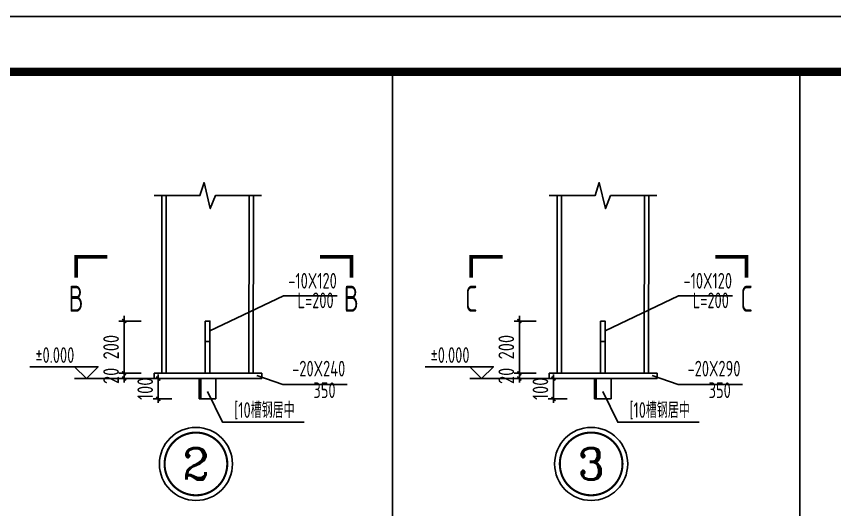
# Model space of a CAD drawing. Extents: x 180850 to 1399066, y 113487 to 334416.
# Drawn here: x 1345252 to 1360914, y 189428 to 198864 of the extents above; entities that cross this region are included whole.
import ezdxf
from ezdxf.enums import TextEntityAlignment as Align

# ---------------------------------------------------------------- set-up
doc = ezdxf.new("R2010")
doc.units = 0
doc.header["$LTSCALE"] = 1000
doc.linetypes.add('ACAD_ISO02W100', pattern=[15, 12, -3])
for name, color, linetype in [('AXIS', 3, 'Continuous'), ('GZ', 50, 'Continuous'), ('PUB_TEXT', 7, 'Continuous'), ('PUB_TITLE', 4, 'Continuous'), ('TEXT', 7, 'Continuous'), ('TG', 110, 'Continuous'), ('THIN', 7, 'Continuous'), ('YCX', 90, 'Continuous'), ('引出线', 3, 'Continuous'), ('引线', 3, 'Continuous'), ('虚线', 4, 'ACAD_ISO02W100')]:
    doc.layers.add(name, color=color, linetype=linetype)
doc.styles.add('COMPLEX', font='COMPLEX')
doc.styles.add('TSSD_Dimension', font='Tssdeng.shx', dxfattribs={"width": 0.8, "bigfont": 'hztxt.shx'})
doc.styles.add('TSSD_Norm', font='tssdeng.shx', dxfattribs={"bigfont": 'hztxt.shx'})
doc.styles.add('TSSD_Num', font='Tssdeng.shx', dxfattribs={"width": 0.7, "bigfont": 'hztxt.shx'})
doc.dimstyles.new('TSSD_20_100', dxfattribs={"dimtxt": 300, "dimasz": 75, "dimexe": 100, "dimexo": 250, "dimgap": 100, "dimtad": 1, "dimdec": 0, "dimlfac": 0.2, "dimzin": 0, "dimdsep": 46, "dimtxsty": 'TSSD_Dimension', "dimblk": 'ARCHTICK', "dimcen": 0, "dimdle": 100, "dimclrt": 7, "dimadec": 0, "dimazin": 0, "dimtfac": 1, "dimtdec": 0, "dimtix": 1, "dimtmove": 2, "dimatfit": 3, "dimfxl": 1, "dimtolj": 1, "dimtzin": 0, "dimarcsym": 0})

# ---------------------------------------------------------------- blocks, each defined once
blk = doc.blocks.new('_ArchTick')
at = {"color": 0, "linetype": 'ByBlock', "const_width": 0.4}
blk.add_lwpolyline([(-0.5, -0.5), (0.5, 0.5)], dxfattribs=at)
blk = doc.blocks.new('*D252')
at = {"layer": 'AXIS', "color": 0, "linetype": 'ByBlock', "lineweight": -2, "transparency": 16777216}
for p, q in [((1347315, 191936), (1347315, 193136)), ((1347639, 193036), (1347215, 193036)), ((1347639, 192036), (1347215, 192036))]:
    blk.add_line(p, q, dxfattribs=at)
at = {"layer": 'Defpoints', "color": 0, "linetype": 'ByBlock', "transparency": 16777216}
for p in [(1347315, 193036), (1347889, 193036), (1347889, 192036)]:
    blk.add_point(p, dxfattribs=at)
at = {"layer": 'AXIS', "color": 0, "linetype": 'ByBlock', "lineweight": -2, "transparency": 16777216, "xscale": 75, "yscale": 75, "zscale": 75}
for p, rotation in [((1347315, 193036), 90), ((1347315, 192036), 270)]:
    blk.add_blockref('_ArchTick', p, dxfattribs=dict(at, rotation=rotation))
at = {"layer": 'AXIS', "color": 7, "linetype": 'ByBlock', "transparency": 16777216, "insert": (1347065, 192536), "char_height": 300, "attachment_point": 5, "rotation": 90, "style": 'TSSD_Dimension'}
blk.add_mtext('\\A1;200', dxfattribs=at)
blk = doc.blocks.new('*D253')
at = {"layer": 'AXIS', "color": 0, "linetype": 'ByBlock', "lineweight": -2, "transparency": 16777216}
for p, q in [((1347639, 192036), (1347215, 192036)), ((1347315, 192036), (1347315, 192111)), ((1347315, 191936), (1347315, 192036)), ((1347639, 191936), (1347215, 191936)), ((1347315, 191936), (1347315, 191861))]:
    blk.add_line(p, q, dxfattribs=at)
at = {"layer": 'Defpoints', "color": 0, "linetype": 'ByBlock', "transparency": 16777216}
for p in [(1347315, 192036), (1347889, 192036), (1347889, 191936)]:
    blk.add_point(p, dxfattribs=at)
at = {"layer": 'AXIS', "color": 0, "linetype": 'ByBlock', "lineweight": -2, "transparency": 16777216, "xscale": 75, "yscale": 75, "zscale": 75}
for p, rotation in [((1347315, 192036), 270), ((1347315, 191936), 90)]:
    blk.add_blockref('_ArchTick', p, dxfattribs=dict(at, rotation=rotation))
at = {"layer": 'AXIS', "color": 7, "linetype": 'ByBlock', "transparency": 16777216, "insert": (1347065, 191986), "char_height": 300, "attachment_point": 5, "rotation": 90, "style": 'TSSD_Dimension'}
blk.add_mtext('\\A1;20', dxfattribs=at)
blk = doc.blocks.new('*D254')
at = {"layer": 'AXIS', "color": 0, "linetype": 'ByBlock', "lineweight": -2, "transparency": 16777216}
for p, q in [((1348227, 191936), (1347868, 191936)), ((1347968, 191936), (1347968, 192011)), ((1347968, 191545), (1347968, 191936)), ((1348227, 191545), (1347868, 191545)), ((1347968, 191545), (1347968, 191470))]:
    blk.add_line(p, q, dxfattribs=at)
at = {"layer": 'Defpoints', "color": 0, "linetype": 'ByBlock', "transparency": 16777216}
for p in [(1347968, 191936), (1348477, 191936), (1348477, 191545)]:
    blk.add_point(p, dxfattribs=at)
at = {"layer": 'AXIS', "color": 0, "linetype": 'ByBlock', "lineweight": -2, "transparency": 16777216, "xscale": 75, "yscale": 75, "zscale": 75}
for p, rotation in [((1347968, 191936), 270), ((1347968, 191545), 90)]:
    blk.add_blockref('_ArchTick', p, dxfattribs=dict(at, rotation=rotation))
at = {"layer": 'AXIS', "color": 7, "linetype": 'ByBlock', "transparency": 16777216, "insert": (1347718, 191740), "char_height": 300, "attachment_point": 5, "rotation": 90, "style": 'TSSD_Dimension'}
blk.add_mtext('\\A1;100', dxfattribs=at)
blk = doc.blocks.new('ts_idx2')
at = {"color": 0, "linetype": 'ByBlock', "lineweight": -2, "const_width": 0.0333}
blk.add_lwpolyline([(-0.5, 0, 1), (0.5, 0, 1)], format="xyb", close=True, dxfattribs=at)
at = {"color": 0, "linetype": 'ByBlock', "lineweight": -2}
blk.add_circle((0, 0), 0.583, dxfattribs=at)
at = {"color": 0, "linetype": 'ByBlock', "lineweight": -2, "style": 'TSSD_Num', "width": 0.7}
blk.add_attdef('A', text='', height=0.5, dxfattribs=at).set_placement((0, 0), align=Align.MIDDLE_CENTER)
blk = doc.blocks.new('*D967')
at = {"layer": 'AXIS', "color": 0, "linetype": 'ByBlock', "lineweight": -2, "transparency": 16777216}
for p, q in [((1354880, 191936), (1354880, 193136)), ((1355203, 193036), (1354780, 193036)), ((1355203, 192036), (1354780, 192036))]:
    blk.add_line(p, q, dxfattribs=at)
at = {"layer": 'Defpoints', "color": 0, "linetype": 'ByBlock', "transparency": 16777216}
for p in [(1354880, 193036), (1355453, 193036), (1355453, 192036)]:
    blk.add_point(p, dxfattribs=at)
at = {"layer": 'AXIS', "color": 0, "linetype": 'ByBlock', "lineweight": -2, "transparency": 16777216, "xscale": 75, "yscale": 75, "zscale": 75}
for p, rotation in [((1354880, 193036), 90), ((1354880, 192036), 270)]:
    blk.add_blockref('_ArchTick', p, dxfattribs=dict(at, rotation=rotation))
at = {"layer": 'AXIS', "color": 7, "linetype": 'ByBlock', "transparency": 16777216, "insert": (1354630, 192536), "char_height": 300, "attachment_point": 5, "rotation": 90, "style": 'TSSD_Dimension'}
blk.add_mtext('\\A1;200', dxfattribs=at)
blk = doc.blocks.new('*D968')
at = {"layer": 'AXIS', "color": 0, "linetype": 'ByBlock', "lineweight": -2, "transparency": 16777216}
for p, q in [((1355203, 192036), (1354780, 192036)), ((1354880, 192036), (1354880, 192111)), ((1354880, 191936), (1354880, 192036)), ((1355203, 191936), (1354780, 191936)), ((1354880, 191936), (1354880, 191861))]:
    blk.add_line(p, q, dxfattribs=at)
at = {"layer": 'Defpoints', "color": 0, "linetype": 'ByBlock', "transparency": 16777216}
for p in [(1354880, 192036), (1355453, 192036), (1355453, 191936)]:
    blk.add_point(p, dxfattribs=at)
at = {"layer": 'AXIS', "color": 0, "linetype": 'ByBlock', "lineweight": -2, "transparency": 16777216, "xscale": 75, "yscale": 75, "zscale": 75}
for p, rotation in [((1354880, 192036), 270), ((1354880, 191936), 90)]:
    blk.add_blockref('_ArchTick', p, dxfattribs=dict(at, rotation=rotation))
at = {"layer": 'AXIS', "color": 7, "linetype": 'ByBlock', "transparency": 16777216, "insert": (1354630, 191986), "char_height": 300, "attachment_point": 5, "rotation": 90, "style": 'TSSD_Dimension'}
blk.add_mtext('\\A1;20', dxfattribs=at)
blk = doc.blocks.new('*D969')
at = {"layer": 'AXIS', "color": 0, "linetype": 'ByBlock', "lineweight": -2, "transparency": 16777216}
for p, q in [((1355792, 191936), (1355433, 191936)), ((1355533, 191936), (1355533, 192011)), ((1355533, 191545), (1355533, 191936)), ((1355792, 191545), (1355433, 191545)), ((1355533, 191545), (1355533, 191470))]:
    blk.add_line(p, q, dxfattribs=at)
at = {"layer": 'Defpoints', "color": 0, "linetype": 'ByBlock', "transparency": 16777216}
for p in [(1355533, 191936), (1356042, 191936), (1356042, 191545)]:
    blk.add_point(p, dxfattribs=at)
at = {"layer": 'AXIS', "color": 0, "linetype": 'ByBlock', "lineweight": -2, "transparency": 16777216, "xscale": 75, "yscale": 75, "zscale": 75}
for p, rotation in [((1355533, 191936), 270), ((1355533, 191545), 90)]:
    blk.add_blockref('_ArchTick', p, dxfattribs=dict(at, rotation=rotation))
at = {"layer": 'AXIS', "color": 7, "linetype": 'ByBlock', "transparency": 16777216, "insert": (1355283, 191740), "char_height": 300, "attachment_point": 5, "rotation": 90, "style": 'TSSD_Dimension'}
blk.add_mtext('\\A1;100', dxfattribs=at)

msp = doc.modelspace()

# ---------------------------------------------------------------- linework, layer by layer
at = {"layer": 'AXIS'}
for p, q in [((1352449.23, 197803.17), (1352449.23, 181713.13)), ((1360245.38, 197803.17), (1360245.38, 181713.13))]:
    msp.add_line(p, q, dxfattribs=at)
at = {"layer": 'GZ'}
for p, q in [((1348037.57, 192035.87), (1348037.57, 195434.62)), ((1348121.86, 192035.87), (1348121.86, 195434.62)), ((1349703.29, 192035.87), (1349709.84, 195434.62)), ((1349787.57, 192035.71), (1349794.12, 195434.46)), ((1355602.25, 192035.87), (1355602.25, 195434.62)), ((1355686.54, 192035.87), (1355686.54, 195434.62)), ((1357267.96, 192035.87), (1357274.51, 195434.62)), ((1357352.25, 192035.71), (1357358.8, 195434.46)), ((1347888.82, 191935.82), (1347888.82, 192035.87)), ((1349951.15, 192035.87), (1347888.82, 192035.87)), ((1348717.57, 192035.94), (1348357.57, 192035.94)), ((1349107.57, 192035.94), (1349467.57, 192035.94)), ((1349951.15, 191935.82), (1349951.15, 192035.87)), ((1355453.49, 191935.82), (1355453.49, 192035.87)), ((1357515.82, 192035.87), (1355453.49, 192035.87)), ((1356282.25, 192035.94), (1355922.25, 192035.94)), ((1356672.25, 192035.94), (1357032.25, 192035.94)), ((1357515.82, 191935.82), (1357515.82, 192035.87)), ((1349951.15, 191935.82), (1347888.82, 191935.82)), ((1348477.06, 191935.82), (1349347.9, 191935.82)), ((1357515.82, 191935.82), (1355453.49, 191935.82)), ((1356041.73, 191935.82), (1356912.57, 191935.82))]:
    msp.add_line(p, q, dxfattribs=at)
for points in [[(1347887.57, 195434.62), (1348187.57, 195434.62), (1348764.57, 195434.62), (1348844.57, 195684.62), (1348962.89, 195185.25), (1349060.57, 195434.62), (1349644.12, 195435.57), (1349944.12, 195435.57)], [(1355452.25, 195434.62), (1355752.25, 195434.62), (1356329.25, 195434.62), (1356409.25, 195684.62), (1356527.56, 195185.25), (1356625.25, 195434.62), (1357208.8, 195435.57), (1357508.8, 195435.57)]]:
    msp.add_lwpolyline(points, dxfattribs=at)
at = {"layer": 'PUB_TITLE'}
msp.add_lwpolyline([(1287615.87, 198863.75), (1399065.87, 198863.81), (1399065.87, 135863.88), (1287615.87, 135863.81)], close=True, dxfattribs=at)
at = {"layer": 'PUB_TITLE', "const_width": 159.09}
msp.add_lwpolyline([(1290267.38, 136924.42), (1290267.38, 197803.14), (1398005.26, 197803.21), (1398005.26, 136924.48)], close=True, dxfattribs=at)
at = {"layer": 'TG'}
for p, q in [((1348867.87, 192643.3), (1348957.28, 192643.3)), ((1356432.54, 192643.3), (1356521.95, 192643.3))]:
    msp.add_line(p, q, dxfattribs=at)
for points in [[(1348867.87, 193035.87), (1348957.28, 193035.87), (1348957.28, 192035.87), (1348867.87, 192035.87)], [(1356432.54, 193035.87), (1356521.95, 193035.87), (1356521.95, 192035.87), (1356432.54, 192035.87)]]:
    msp.add_lwpolyline(points, close=True, dxfattribs=at)
at = {"layer": 'YCX'}
for p, q in [((1347868, 191935.82), (1346367.05, 191935.82)), ((1355432.68, 191935.82), (1353931.72, 191935.82))]:
    msp.add_line(p, q, dxfattribs=at)
for points in [[(1346367.05, 192160.82), (1346592.05, 191935.82), (1346817.05, 192160.82), (1345511.23, 192160.82)], [(1353931.72, 192160.82), (1354156.72, 191935.82), (1354381.72, 192160.82), (1353075.9, 192160.82)]]:
    msp.add_lwpolyline(points, dxfattribs=at)
at = {"layer": '引出线', "const_width": 70}
for points in [[(1346994.98, 194261.96), (1346394.98, 194261.96), (1346394.98, 193861.96)], [(1351064.76, 194261.96), (1351664.76, 194261.96), (1351664.76, 193861.96)], [(1354559.65, 194261.96), (1353959.65, 194261.96), (1353959.65, 193861.96)], [(1358629.43, 194261.96), (1359229.43, 194261.96), (1359229.43, 193861.96)]]:
    msp.add_lwpolyline(points, dxfattribs=at)
at = {"layer": '引线'}
for p, q in [((1348957.28, 192846.42), (1350362.18, 193518.97)), ((1350362.18, 193518.97), (1351394.25, 193518.97)), ((1356521.95, 192846.42), (1357926.85, 193518.97)), ((1357926.85, 193518.97), (1358958.92, 193518.97)), ((1349855.78, 191990.86), (1350354.94, 191821.91)), ((1357420.45, 191990.86), (1357919.61, 191821.91)), ((1350354.94, 191821.91), (1351585.64, 191821.91)), ((1357919.61, 191821.91), (1359150.32, 191821.91))]:
    msp.add_line(p, q, dxfattribs=at)
for points in [[(1348912.57, 191685.82), (1349198.15, 191098.33), (1349198.15, 191098.33), (1350759.82, 191098.33)], [(1356477.25, 191685.82), (1356762.82, 191098.33), (1356762.82, 191098.33), (1358324.49, 191098.33)]]:
    msp.add_lwpolyline(points, dxfattribs=at)
at = {"layer": '虚线'}
for p, q in [((1348752.73, 191545.16), (1348752.73, 191935.82)), ((1348783.66, 191545.16), (1348783.66, 191935.82)), ((1349069.22, 191935.82), (1349069.22, 191545.16)), ((1356317.4, 191545.16), (1356317.4, 191935.82)), ((1356348.33, 191545.16), (1356348.33, 191935.82)), ((1356633.9, 191935.82), (1356633.9, 191545.16)), ((1349069.22, 191545.16), (1348752.73, 191545.16)), ((1356633.9, 191545.16), (1356317.4, 191545.16))]:
    msp.add_line(p, q, dxfattribs=at)

# ---------------------------------------------------------------- block references
at = {"layer": 'AXIS'}
ref = msp.add_blockref('ts_idx2', (1348689.33, 190301.59), dxfattribs=dict(at, xscale=1200, yscale=1200, zscale=1200))
ref.add_attrib('9', '2', dxfattribs={"layer": 'THIN', "height": 600, "style": 'COMPLEX'}).set_placement((1348689.33, 190301.59), align=Align.MIDDLE_CENTER)
ref = msp.add_blockref('ts_idx2', (1356254, 190301.59), dxfattribs=dict(at, xscale=1200, yscale=1200, zscale=1200))
ref.add_attrib('9', '3', dxfattribs={"layer": 'THIN', "height": 600, "style": 'COMPLEX'}).set_placement((1356254, 190301.59), align=Align.MIDDLE_CENTER)

# ---------------------------------------------------------------- texts
at = {"layer": 'PUB_TEXT', "style": 'TSSD_Num', "width": 0.7}
for s, p in [('B', (1346394.98, 193461.96)), ('B', (1351664.76, 193461.96)), ('C', (1353959.65, 193461.96)), ('C', (1359229.43, 193461.96))]:
    msp.add_text(s, height=500, dxfattribs=at).set_placement(p, align=Align.MIDDLE_CENTER)
at = {"layer": 'TEXT', "style": 'TSSD_Norm', "width": 0.7}
for s, p in [('-10X120', (1351385.97, 193565.39)), ('-10X120', (1358950.64, 193565.39)), ('L=200', (1351325.04, 193190.7)), ('L=200', (1358889.72, 193190.7)), ('-20X240', (1351547.26, 191884.9)), ('-20X290', (1359111.94, 191884.9)), ('350', (1351362.24, 191472.01)), ('350', (1358926.92, 191472.01))]:
    msp.add_text(s, height=300, dxfattribs=at).set_placement(p, align=Align.BOTTOM_RIGHT)
for p in [(1345988.93, 192384.38), (1353553.6, 192384.38)]:
    msp.add_text('%%p0.000', height=300, dxfattribs=at).set_placement(p, align=Align.MIDDLE)
for p in [(1349999.97, 191182.66), (1357564.64, 191182.66)]:
    msp.add_text('[10槽钢居中', height=300, dxfattribs=at).set_placement(p, align=Align.CENTER)

# ---------------------------------------------------------------- dimensions: what is measured, and where the dimension line sits
at = {"layer": 'AXIS', "linetype": 'ByBlock'}
for base, p1, p2, picture, middle in [((1347315.34, 193035.87), (1347888.82, 192035.87), (1347888.82, 193035.87), '*D252', (1347065.34, 192535.87)), ((1354880.01, 193035.87), (1355453.49, 192035.87), (1355453.49, 193035.87), '*D967', (1354630.01, 192535.87)), ((1347315.34, 192035.87), (1347888.82, 191935.82), (1347888.82, 192035.87), '*D253', (1347065.34, 191985.85)), ((1354880.01, 192035.87), (1355453.49, 191935.82), (1355453.49, 192035.87), '*D968', (1354630.01, 191985.85))]:
    dim = msp.add_linear_dim(base=base, p1=p1, p2=p2, angle=90, dimstyle='TSSD_20_100', dxfattribs=at)
    dim.commit()
    dim.dimension.update_dxf_attribs({"geometry": picture, "text_midpoint": middle})
for base, p1, p2, picture, middle in [((1347968, 191935.82), (1348477.06, 191545.16), (1348477.06, 191935.82), '*D254', (1347718, 191740.49)), ((1355532.68, 191935.82), (1356041.73, 191545.16), (1356041.73, 191935.82), '*D969', (1355282.68, 191740.49))]:
    dim = msp.add_linear_dim(base=base, p1=p1, p2=p2, angle=90, text='100', dimstyle='TSSD_20_100', dxfattribs=at)
    dim.commit()
    dim.dimension.update_dxf_attribs({"geometry": picture, "text_midpoint": middle})

doc.saveas('drawing.dxf')
